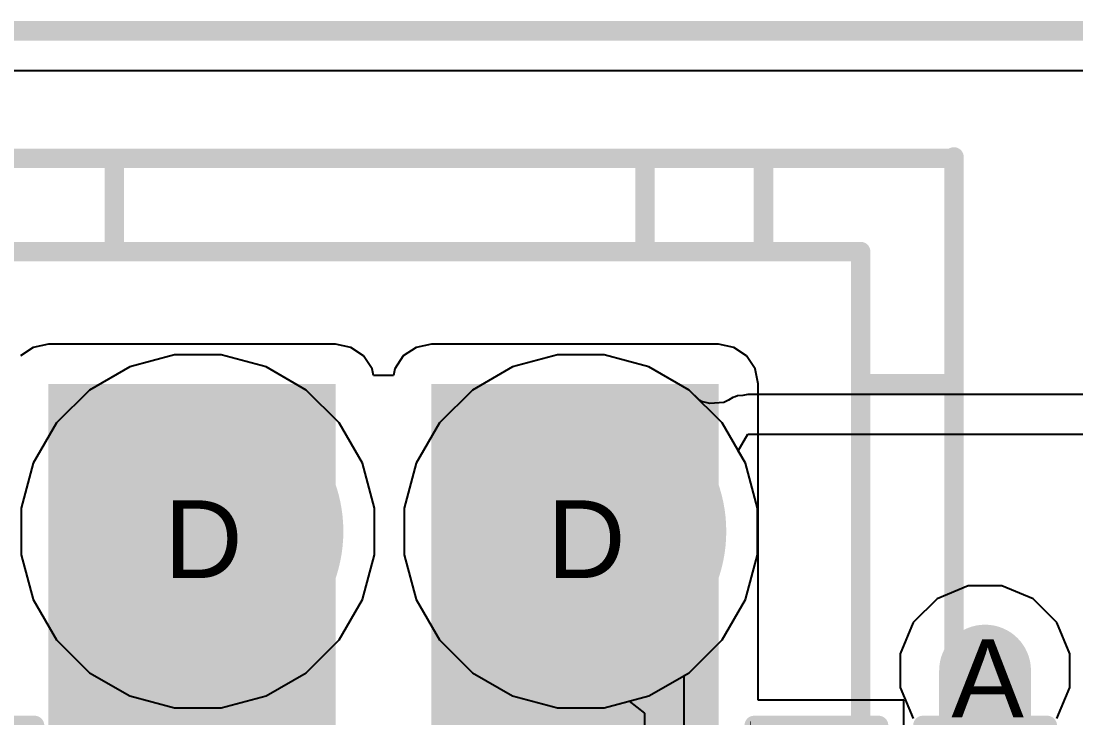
# Model space of a CAD drawing. Header units: inches. Extents: x 0 to 208, y 0 to 213.
# Drawn here: x 1.2734 to 1.5448, y 4.1539 to 4.3332 of the extents above; entities that cross this region are included whole.
import ezdxf

# ---------------------------------------------------------------- set-up
doc = ezdxf.new("R2010")
doc.units = ezdxf.units.IN
doc.header["$MEASUREMENT"] = 0
for name, color, linetype in [('Board_Outline', 216, 'Continuous'), ('Bottom Layer', 5, 'Continuous'), ('Bottom Overlay', 54, 'Continuous'), ('Bottom Paste', 16, 'Continuous'), ('Bottom Solder', 6, 'Continuous'), ('Drill Drawing', 1, 'Continuous'), ('L2_GND1', 16, 'Continuous'), ('L3_SIG1', 76, 'Continuous'), ('L4_PWR', 90, 'Continuous'), ('L5_GND2', 156, 'Continuous'), ('L6_SIG2', 130, 'Continuous'), ('L7_GND3', 216, 'Continuous'), ('Multi-Layer', 9, 'Continuous'), ('Pad Holes', 156, 'Continuous'), ('Top Layer', 1, 'Continuous'), ('Top Overlay', 2, 'Continuous'), ('Top Solder', 216, 'Continuous'), ('Via Holes', 16, 'Continuous')]:
    doc.layers.add(name, color=color, linetype=linetype)
doc.styles.add('Arial', font='', dxfattribs={"height": 0.2})
doc.styles.get('Arial').set_extended_font_data('Arial')

# ---------------------------------------------------------------- blocks, each defined once
blk = doc.blocks.new('DFN1006_2L__B__D____________B_86')
at = {"layer": 'Bottom Layer'}
for points in [[(-0.02067, 0.01378), (-0.00492, 0.01378), (-0.00492, -0.01378), (-0.02067, -0.01378)], [(0.00492, 0.01378), (0.02067, 0.01378), (0.02067, -0.01378), (0.00492, -0.01378)]]:
    blk.add_hatch(color=5, dxfattribs=at).paths.add_polyline_path(points)
at = {"layer": 'Bottom Paste'}
for points in [[(-0.02067, 0.01378), (-0.00492, 0.01378), (-0.00492, -0.01378), (-0.02067, -0.01378)], [(0.00492, 0.01378), (0.02067, 0.01378), (0.02067, -0.01378), (0.00492, -0.01378)]]:
    blk.add_hatch(color=16, dxfattribs=at).paths.add_polyline_path(points)
at = {"layer": 'Bottom Solder'}
for points in [[(-0.02267, 0.01578), (-0.00292, 0.01578), (-0.00292, -0.01578), (-0.02267, -0.01578)], [(0.00292, 0.01578), (0.02267, 0.01578), (0.02267, -0.01578), (0.00292, -0.01578)]]:
    blk.add_hatch(color=6, dxfattribs=at).paths.add_polyline_path(points)
at = {"layer": 'Bottom Overlay'}
for points in [[(-0.0208, 0.01847, 0.005, 0.005, 0), (-0.02474, 0.01453, 0.005, 0.005, 0)], [(-0.0208, 0.01847, 0.005, 0.005, 0), (-0.01, 0.01847, 0.005, 0.005, 0)], [(0.01, 0.01847, 0.005, 0.005, 0), (0.0208, 0.01847, 0.005, 0.005, 0)], [(0.0208, 0.01847, 0.005, 0.005, 0), (0.02474, 0.01453, 0.005, 0.005, 0)], [(-0.03082, 0.01614, 0.005, 0.005, 0), (-0.03082, -0.01378, 0.005, 0.005, 0)], [(-0.02474, 0.01453, 0.005, 0.005, 0), (-0.02474, -0.01453, 0.005, 0.005, 0)], [(0.02474, 0.01453, 0.005, 0.005, 0), (0.02474, -0.01453, 0.005, 0.005, 0)], [(0.03083, 0.01614, 0.005, 0.005, 0), (0.03083, -0.01378, 0.005, 0.005, 0)], [(-0.02474, -0.01453, 0.005, 0.005, 0), (-0.0208, -0.01847, 0.005, 0.005, 0)], [(0.02474, -0.01453, 0.005, 0.005, 0), (0.0208, -0.01847, 0.005, 0.005, 0)], [(-0.0208, -0.01847, 0.005, 0.005, 0), (-0.01962, -0.01847, 0.005, 0.005, 0)], [(-0.01962, -0.01847, 0.005, 0.005, 0), (-0.01, -0.01847, 0.005, 0.005, 0)], [(0.01, -0.01847, 0.005, 0.005, 0), (0.01962, -0.01847, 0.005, 0.005, 0)], [(0.01962, -0.01847, 0.005, 0.005, 0), (0.0208, -0.01847, 0.005, 0.005, 0)]]:
    blk.add_lwpolyline(points, format="xyseb", dxfattribs=at)
for points in [[(-0.02205, 0.01847, 0.0025, 0.0025, 1), (-0.01955, 0.01847, 0.0025, 0.0025, 1)], [(-0.02205, 0.01847, 0.0025, 0.0025, 1), (-0.01955, 0.01847, 0.0025, 0.0025, 1)], [(-0.01125, 0.01847, 0.0025, 0.0025, 1), (-0.00875, 0.01847, 0.0025, 0.0025, 1)], [(0.00875, 0.01847, 0.0025, 0.0025, 1), (0.01125, 0.01847, 0.0025, 0.0025, 1)], [(0.01955, 0.01847, 0.0025, 0.0025, 1), (0.02205, 0.01847, 0.0025, 0.0025, 1)], [(0.01955, 0.01847, 0.0025, 0.0025, 1), (0.02205, 0.01847, 0.0025, 0.0025, 1)], [(-0.03207, 0.01614, 0.0025, 0.0025, 1), (-0.02957, 0.01614, 0.0025, 0.0025, 1)], [(-0.02599, 0.01453, 0.0025, 0.0025, 1), (-0.02349, 0.01453, 0.0025, 0.0025, 1)], [(-0.02599, 0.01453, 0.0025, 0.0025, 1), (-0.02349, 0.01453, 0.0025, 0.0025, 1)], [(0.02349, 0.01453, 0.0025, 0.0025, 1), (0.02599, 0.01453, 0.0025, 0.0025, 1)], [(0.02349, 0.01453, 0.0025, 0.0025, 1), (0.02599, 0.01453, 0.0025, 0.0025, 1)], [(0.02958, 0.01614, 0.0025, 0.0025, 1), (0.03208, 0.01614, 0.0025, 0.0025, 1)], [(-0.03207, -0.01378, 0.0025, 0.0025, 1), (-0.02957, -0.01378, 0.0025, 0.0025, 1)], [(-0.02599, -0.01453, 0.0025, 0.0025, 1), (-0.02349, -0.01453, 0.0025, 0.0025, 1)], [(-0.02599, -0.01453, 0.0025, 0.0025, 1), (-0.02349, -0.01453, 0.0025, 0.0025, 1)], [(0.02349, -0.01453, 0.0025, 0.0025, 1), (0.02599, -0.01453, 0.0025, 0.0025, 1)], [(0.02349, -0.01453, 0.0025, 0.0025, 1), (0.02599, -0.01453, 0.0025, 0.0025, 1)], [(0.02958, -0.01378, 0.0025, 0.0025, 1), (0.03208, -0.01378, 0.0025, 0.0025, 1)], [(-0.02205, -0.01847, 0.0025, 0.0025, 1), (-0.01955, -0.01847, 0.0025, 0.0025, 1)], [(-0.02205, -0.01847, 0.0025, 0.0025, 1), (-0.01955, -0.01847, 0.0025, 0.0025, 1)], [(-0.02087, -0.01847, 0.0025, 0.0025, 1), (-0.01837, -0.01847, 0.0025, 0.0025, 1)], [(-0.02087, -0.01847, 0.0025, 0.0025, 1), (-0.01837, -0.01847, 0.0025, 0.0025, 1)], [(-0.01125, -0.01847, 0.0025, 0.0025, 1), (-0.00875, -0.01847, 0.0025, 0.0025, 1)], [(0.00875, -0.01847, 0.0025, 0.0025, 1), (0.01125, -0.01847, 0.0025, 0.0025, 1)], [(0.01837, -0.01847, 0.0025, 0.0025, 1), (0.02087, -0.01847, 0.0025, 0.0025, 1)], [(0.01837, -0.01847, 0.0025, 0.0025, 1), (0.02087, -0.01847, 0.0025, 0.0025, 1)], [(0.01955, -0.01847, 0.0025, 0.0025, 1), (0.02205, -0.01847, 0.0025, 0.0025, 1)], [(0.01955, -0.01847, 0.0025, 0.0025, 1), (0.02205, -0.01847, 0.0025, 0.0025, 1)]]:
    blk.add_lwpolyline(points, format="xyseb", close=True, dxfattribs=at)
blk = doc.blocks.new('DFN1006_2L__B__D____________B_100')
at = {"layer": 'Bottom Layer'}
for points in [[(-0.02067, 0.01378), (-0.00492, 0.01378), (-0.00492, -0.01378), (-0.02067, -0.01378)], [(0.00492, 0.01378), (0.02067, 0.01378), (0.02067, -0.01378), (0.00492, -0.01378)]]:
    blk.add_hatch(color=5, dxfattribs=at).paths.add_polyline_path(points)
at = {"layer": 'Bottom Paste'}
for points in [[(-0.02067, 0.01378), (-0.00492, 0.01378), (-0.00492, -0.01378), (-0.02067, -0.01378)], [(0.00492, 0.01378), (0.02067, 0.01378), (0.02067, -0.01378), (0.00492, -0.01378)]]:
    blk.add_hatch(color=16, dxfattribs=at).paths.add_polyline_path(points)
at = {"layer": 'Bottom Solder'}
for points in [[(-0.02267, 0.01578), (-0.00292, 0.01578), (-0.00292, -0.01578), (-0.02267, -0.01578)], [(0.00292, 0.01578), (0.02267, 0.01578), (0.02267, -0.01578), (0.00292, -0.01578)]]:
    blk.add_hatch(color=6, dxfattribs=at).paths.add_polyline_path(points)
at = {"layer": 'Bottom Overlay'}
for points in [[(-0.0208, 0.01847, 0.005, 0.005, 0), (-0.02474, 0.01453, 0.005, 0.005, 0)], [(-0.0208, 0.01847, 0.005, 0.005, 0), (-0.01, 0.01847, 0.005, 0.005, 0)], [(0.01, 0.01847, 0.005, 0.005, 0), (0.0208, 0.01847, 0.005, 0.005, 0)], [(0.0208, 0.01847, 0.005, 0.005, 0), (0.02474, 0.01453, 0.005, 0.005, 0)], [(-0.03082, 0.01614, 0.005, 0.005, 0), (-0.03082, -0.01378, 0.005, 0.005, 0)], [(-0.02474, 0.01453, 0.005, 0.005, 0), (-0.02474, -0.01453, 0.005, 0.005, 0)], [(0.02474, 0.01453, 0.005, 0.005, 0), (0.02474, -0.01453, 0.005, 0.005, 0)], [(0.03083, 0.01614, 0.005, 0.005, 0), (0.03083, -0.01378, 0.005, 0.005, 0)], [(-0.02474, -0.01453, 0.005, 0.005, 0), (-0.0208, -0.01847, 0.005, 0.005, 0)], [(0.02474, -0.01453, 0.005, 0.005, 0), (0.0208, -0.01847, 0.005, 0.005, 0)], [(-0.0208, -0.01847, 0.005, 0.005, 0), (-0.01962, -0.01847, 0.005, 0.005, 0)], [(-0.01962, -0.01847, 0.005, 0.005, 0), (-0.01, -0.01847, 0.005, 0.005, 0)], [(0.01, -0.01847, 0.005, 0.005, 0), (0.01962, -0.01847, 0.005, 0.005, 0)], [(0.01962, -0.01847, 0.005, 0.005, 0), (0.0208, -0.01847, 0.005, 0.005, 0)]]:
    blk.add_lwpolyline(points, format="xyseb", dxfattribs=at)
for points in [[(-0.02205, 0.01847, 0.0025, 0.0025, 1), (-0.01955, 0.01847, 0.0025, 0.0025, 1)], [(-0.02205, 0.01847, 0.0025, 0.0025, 1), (-0.01955, 0.01847, 0.0025, 0.0025, 1)], [(-0.01125, 0.01847, 0.0025, 0.0025, 1), (-0.00875, 0.01847, 0.0025, 0.0025, 1)], [(0.00875, 0.01847, 0.0025, 0.0025, 1), (0.01125, 0.01847, 0.0025, 0.0025, 1)], [(0.01955, 0.01847, 0.0025, 0.0025, 1), (0.02205, 0.01847, 0.0025, 0.0025, 1)], [(0.01955, 0.01847, 0.0025, 0.0025, 1), (0.02205, 0.01847, 0.0025, 0.0025, 1)], [(-0.03207, 0.01614, 0.0025, 0.0025, 1), (-0.02957, 0.01614, 0.0025, 0.0025, 1)], [(-0.02599, 0.01453, 0.0025, 0.0025, 1), (-0.02349, 0.01453, 0.0025, 0.0025, 1)], [(-0.02599, 0.01453, 0.0025, 0.0025, 1), (-0.02349, 0.01453, 0.0025, 0.0025, 1)], [(0.02349, 0.01453, 0.0025, 0.0025, 1), (0.02599, 0.01453, 0.0025, 0.0025, 1)], [(0.02349, 0.01453, 0.0025, 0.0025, 1), (0.02599, 0.01453, 0.0025, 0.0025, 1)], [(0.02958, 0.01614, 0.0025, 0.0025, 1), (0.03208, 0.01614, 0.0025, 0.0025, 1)], [(-0.03207, -0.01378, 0.0025, 0.0025, 1), (-0.02957, -0.01378, 0.0025, 0.0025, 1)], [(-0.02599, -0.01453, 0.0025, 0.0025, 1), (-0.02349, -0.01453, 0.0025, 0.0025, 1)], [(-0.02599, -0.01453, 0.0025, 0.0025, 1), (-0.02349, -0.01453, 0.0025, 0.0025, 1)], [(0.02349, -0.01453, 0.0025, 0.0025, 1), (0.02599, -0.01453, 0.0025, 0.0025, 1)], [(0.02349, -0.01453, 0.0025, 0.0025, 1), (0.02599, -0.01453, 0.0025, 0.0025, 1)], [(0.02958, -0.01378, 0.0025, 0.0025, 1), (0.03208, -0.01378, 0.0025, 0.0025, 1)], [(-0.02205, -0.01847, 0.0025, 0.0025, 1), (-0.01955, -0.01847, 0.0025, 0.0025, 1)], [(-0.02205, -0.01847, 0.0025, 0.0025, 1), (-0.01955, -0.01847, 0.0025, 0.0025, 1)], [(-0.02087, -0.01847, 0.0025, 0.0025, 1), (-0.01837, -0.01847, 0.0025, 0.0025, 1)], [(-0.02087, -0.01847, 0.0025, 0.0025, 1), (-0.01837, -0.01847, 0.0025, 0.0025, 1)], [(-0.01125, -0.01847, 0.0025, 0.0025, 1), (-0.00875, -0.01847, 0.0025, 0.0025, 1)], [(0.00875, -0.01847, 0.0025, 0.0025, 1), (0.01125, -0.01847, 0.0025, 0.0025, 1)], [(0.01837, -0.01847, 0.0025, 0.0025, 1), (0.02087, -0.01847, 0.0025, 0.0025, 1)], [(0.01837, -0.01847, 0.0025, 0.0025, 1), (0.02087, -0.01847, 0.0025, 0.0025, 1)], [(0.01955, -0.01847, 0.0025, 0.0025, 1), (0.02205, -0.01847, 0.0025, 0.0025, 1)], [(0.01955, -0.01847, 0.0025, 0.0025, 1), (0.02205, -0.01847, 0.0025, 0.0025, 1)]]:
    blk.add_lwpolyline(points, format="xyseb", close=True, dxfattribs=at)
blk = doc.blocks.new('XH_2A_Y_278')
at = {"layer": 'Bottom Layer'}
h = blk.add_hatch(color=5, dxfattribs=at)
edge = h.paths.add_edge_path()
edge.add_arc((0, 0), 0.03543, 0, 360)
h = blk.add_hatch(color=5, dxfattribs=at)
edge = h.paths.add_edge_path()
edge.add_arc((0.0985, 0), 0.03543, 0, 360)
at = {"layer": 'Bottom Solder'}
h = blk.add_hatch(color=6, dxfattribs=at)
edge = h.paths.add_edge_path()
edge.add_arc((0, 0), 0.03743, 0, 360)
h = blk.add_hatch(color=6, dxfattribs=at)
edge = h.paths.add_edge_path()
edge.add_arc((0.0985, 0), 0.03743, 0, 360)
at = {"layer": 'L2_GND1'}
h = blk.add_hatch(color=16, dxfattribs=at)
edge = h.paths.add_edge_path()
edge.add_arc((0, 0), 0.03543, 0, 360)
h = blk.add_hatch(color=16, dxfattribs=at)
edge = h.paths.add_edge_path()
edge.add_arc((0.0985, 0), 0.03543, 0, 360)
at = {"layer": 'L3_SIG1'}
h = blk.add_hatch(color=76, dxfattribs=at)
edge = h.paths.add_edge_path()
edge.add_arc((0, 0), 0.03543, 0, 360)
h = blk.add_hatch(color=76, dxfattribs=at)
edge = h.paths.add_edge_path()
edge.add_arc((0.0985, 0), 0.03543, 0, 360)
at = {"layer": 'L4_PWR'}
h = blk.add_hatch(color=90, dxfattribs=at)
edge = h.paths.add_edge_path()
edge.add_arc((0, 0), 0.03543, 0, 360)
h = blk.add_hatch(color=90, dxfattribs=at)
edge = h.paths.add_edge_path()
edge.add_arc((0.0985, 0), 0.03543, 0, 360)
at = {"layer": 'L5_GND2'}
h = blk.add_hatch(color=156, dxfattribs=at)
edge = h.paths.add_edge_path()
edge.add_arc((0, 0), 0.03543, 0, 360)
h = blk.add_hatch(color=156, dxfattribs=at)
edge = h.paths.add_edge_path()
edge.add_arc((0.0985, 0), 0.03543, 0, 360)
at = {"layer": 'L6_SIG2'}
h = blk.add_hatch(color=130, dxfattribs=at)
edge = h.paths.add_edge_path()
edge.add_arc((0, 0), 0.03543, 0, 360)
h = blk.add_hatch(color=130, dxfattribs=at)
edge = h.paths.add_edge_path()
edge.add_arc((0.0985, 0), 0.03543, 0, 360)
at = {"layer": 'L7_GND3'}
h = blk.add_hatch(color=216, dxfattribs=at)
edge = h.paths.add_edge_path()
edge.add_arc((0, 0), 0.03543, 0, 360)
h = blk.add_hatch(color=216, dxfattribs=at)
edge = h.paths.add_edge_path()
edge.add_arc((0.0985, 0), 0.03543, 0, 360)
at = {"layer": 'Multi-Layer'}
h = blk.add_hatch(color=9, dxfattribs=at)
edge = h.paths.add_edge_path()
edge.add_arc((0, 0), 0.03543, 0, 360)
h = blk.add_hatch(color=9, dxfattribs=at)
edge = h.paths.add_edge_path()
edge.add_arc((0.0985, 0), 0.03543, 0, 360)
at = {"layer": 'Pad Holes'}
h = blk.add_hatch(color=7, dxfattribs=at)
edge = h.paths.add_edge_path()
edge.add_arc((0, 0), 0.01969, 0, 360)
h = blk.add_hatch(color=7, dxfattribs=at)
edge = h.paths.add_edge_path()
edge.add_arc((0.0985, 0), 0.01969, 0, 360)
at = {"layer": 'Top Layer'}
h = blk.add_hatch(color=1, dxfattribs=at)
edge = h.paths.add_edge_path()
edge.add_arc((0, 0), 0.03543, 0, 360)
h = blk.add_hatch(color=1, dxfattribs=at)
edge = h.paths.add_edge_path()
edge.add_arc((0.0985, 0), 0.03543, 0, 360)
at = {"layer": 'Top Solder'}
h = blk.add_hatch(color=216, dxfattribs=at)
edge = h.paths.add_edge_path()
edge.add_arc((0, 0), 0.03743, 0, 360)
h = blk.add_hatch(color=216, dxfattribs=at)
edge = h.paths.add_edge_path()
edge.add_arc((0.0985, 0), 0.03743, 0, 360)
at = {"layer": 'Top Overlay'}
for points in [[(-0.096, 0.132, 0.005, 0.005, 0), (-0.096, -0.09635, 0.005, 0.005, 0)], [(-0.072, 0.106, 0.005, 0.005, 0), (-0.072, -0.072, 0.005, 0.005, 0)], [(-0.073, -0.038, 0.005, 0.005, 0), (-0.096, -0.038, 0.005, 0.005, 0)], [(0.175, -0.072, 0.005, 0.005, 0), (-0.072, -0.072, 0.005, 0.005, 0)], [(-0.047, -0.072, 0.005, 0.005, 0), (-0.047, -0.095, 0.005, 0.005, 0)], [(-0.0165, -0.0725, 0.005, 0.005, 0), (-0.0165, -0.0955, 0.005, 0.005, 0)], [(0.12, -0.072, 0.005, 0.005, 0), (0.12, -0.095, 0.005, 0.005, 0)], [(0.2, -0.096, 0.005, 0.005, 0), (-0.09528, -0.096, 0.005, 0.005, 0)]]:
    blk.add_lwpolyline(points, format="xyseb", dxfattribs=at)
for points in [[(-0.09725, -0.038, 0.0025, 0.0025, 1), (-0.09475, -0.038, 0.0025, 0.0025, 1)], [(-0.07425, -0.038, 0.0025, 0.0025, 1), (-0.07175, -0.038, 0.0025, 0.0025, 1)], [(-0.07325, -0.072, 0.0025, 0.0025, 1), (-0.07075, -0.072, 0.0025, 0.0025, 1)], [(-0.07325, -0.072, 0.0025, 0.0025, 1), (-0.07075, -0.072, 0.0025, 0.0025, 1)], [(-0.04825, -0.072, 0.0025, 0.0025, 1), (-0.04575, -0.072, 0.0025, 0.0025, 1)], [(-0.01775, -0.0725, 0.0025, 0.0025, 1), (-0.01525, -0.0725, 0.0025, 0.0025, 1)], [(0.11875, -0.072, 0.0025, 0.0025, 1), (0.12125, -0.072, 0.0025, 0.0025, 1)], [(-0.09725, -0.09635, 0.0025, 0.0025, 1), (-0.09475, -0.09635, 0.0025, 0.0025, 1)], [(-0.09653, -0.096, 0.0025, 0.0025, 1), (-0.09403, -0.096, 0.0025, 0.0025, 1)], [(-0.04825, -0.095, 0.0025, 0.0025, 1), (-0.04575, -0.095, 0.0025, 0.0025, 1)], [(-0.01775, -0.0955, 0.0025, 0.0025, 1), (-0.01525, -0.0955, 0.0025, 0.0025, 1)], [(0.11875, -0.095, 0.0025, 0.0025, 1), (0.12125, -0.095, 0.0025, 0.0025, 1)]]:
    blk.add_lwpolyline(points, format="xyseb", close=True, dxfattribs=at)
blk = doc.blocks.new('RES_0402_B_417')
at = {"layer": 'Bottom Layer'}
for points in [[(-0.0095, 0.0125), (-0.0095, -0.0125), (-0.0275, -0.0125), (-0.0275, 0.0125)], [(0.0275, 0.0125), (0.0275, -0.0125), (0.0095, -0.0125), (0.0095, 0.0125)]]:
    blk.add_hatch(color=5, dxfattribs=at).paths.add_polyline_path(points)
at = {"layer": 'Bottom Paste'}
for points in [[(-0.0095, 0.0125), (-0.0095, -0.0125), (-0.0275, -0.0125), (-0.0275, 0.0125)], [(0.0275, 0.0125), (0.0275, -0.0125), (0.0095, -0.0125), (0.0095, 0.0125)]]:
    blk.add_hatch(color=16, dxfattribs=at).paths.add_polyline_path(points)
at = {"layer": 'Bottom Solder'}
for points in [[(-0.00733, 0.01467), (-0.00733, -0.01466), (-0.02966, -0.01466), (-0.02966, 0.01467)], [(0.02967, 0.01467), (0.02967, -0.01466), (0.00734, -0.01466), (0.00734, 0.01467)]]:
    blk.add_hatch(color=6, dxfattribs=at).paths.add_polyline_path(points)
at = {"layer": 'Bottom Overlay'}
for points in [[(-0.031, 0.016, 0.005, 0.005, 0), (-0.031, -0.016, 0.005, 0.005, 0)], [(-0.031, 0.016, 0.005, 0.005, 0), (0.031, 0.016, 0.005, 0.005, 0)], [(-0.032, 0.017, 0.000127, 0.000127, 0), (0.032, 0.017, 0.000127, 0.000127, 0)], [(0.031, 0.016, 0.005, 0.005, 0), (0.031, -0.016, 0.005, 0.005, 0)], [(-0.031, -0.016, 0.005, 0.005, 0), (0.031, -0.016, 0.005, 0.005, 0)]]:
    blk.add_lwpolyline(points, format="xyseb", dxfattribs=at)
for points in [[(-0.03225, 0.016, 0.0025, 0.0025, 1), (-0.02975, 0.016, 0.0025, 0.0025, 1)], [(-0.03225, 0.016, 0.0025, 0.0025, 1), (-0.02975, 0.016, 0.0025, 0.0025, 1)], [(-0.03203, 0.017, 0.0000635, 0.0000635, 1), (-0.03196, 0.017, 0.0000635, 0.0000635, 1)], [(0.02975, 0.016, 0.0025, 0.0025, 1), (0.03225, 0.016, 0.0025, 0.0025, 1)], [(0.02975, 0.016, 0.0025, 0.0025, 1), (0.03225, 0.016, 0.0025, 0.0025, 1)], [(0.03197, 0.017, 0.0000635, 0.0000635, 1), (0.03204, 0.017, 0.0000635, 0.0000635, 1)], [(-0.03225, -0.016, 0.0025, 0.0025, 1), (-0.02975, -0.016, 0.0025, 0.0025, 1)], [(-0.03225, -0.016, 0.0025, 0.0025, 1), (-0.02975, -0.016, 0.0025, 0.0025, 1)], [(0.02975, -0.016, 0.0025, 0.0025, 1), (0.03225, -0.016, 0.0025, 0.0025, 1)], [(0.02975, -0.016, 0.0025, 0.0025, 1), (0.03225, -0.016, 0.0025, 0.0025, 1)]]:
    blk.add_lwpolyline(points, format="xyseb", close=True, dxfattribs=at)
blk = doc.blocks.new('RES_0402_B_418')
at = {"layer": 'Bottom Layer'}
for points in [[(-0.0095, 0.0125), (-0.0095, -0.0125), (-0.0275, -0.0125), (-0.0275, 0.0125)], [(0.0275, 0.0125), (0.0275, -0.0125), (0.0095, -0.0125), (0.0095, 0.0125)]]:
    blk.add_hatch(color=5, dxfattribs=at).paths.add_polyline_path(points)
at = {"layer": 'Bottom Paste'}
for points in [[(-0.0095, 0.0125), (-0.0095, -0.0125), (-0.0275, -0.0125), (-0.0275, 0.0125)], [(0.0275, 0.0125), (0.0275, -0.0125), (0.0095, -0.0125), (0.0095, 0.0125)]]:
    blk.add_hatch(color=16, dxfattribs=at).paths.add_polyline_path(points)
at = {"layer": 'Bottom Solder'}
for points in [[(-0.00733, 0.01467), (-0.00733, -0.01467), (-0.02966, -0.01467), (-0.02966, 0.01467)], [(0.02967, 0.01467), (0.02967, -0.01467), (0.00734, -0.01467), (0.00734, 0.01467)]]:
    blk.add_hatch(color=6, dxfattribs=at).paths.add_polyline_path(points)
at = {"layer": 'Bottom Overlay'}
for points in [[(-0.031, 0.016, 0.005, 0.005, 0), (-0.031, -0.016, 0.005, 0.005, 0)], [(-0.031, 0.016, 0.005, 0.005, 0), (0.031, 0.016, 0.005, 0.005, 0)], [(-0.032, 0.017, 0.000127, 0.000127, 0), (0.032, 0.017, 0.000127, 0.000127, 0)], [(0.031, 0.016, 0.005, 0.005, 0), (0.031, -0.016, 0.005, 0.005, 0)], [(-0.031, -0.016, 0.005, 0.005, 0), (0.031, -0.016, 0.005, 0.005, 0)]]:
    blk.add_lwpolyline(points, format="xyseb", dxfattribs=at)
for points in [[(-0.03225, 0.016, 0.0025, 0.0025, 1), (-0.02975, 0.016, 0.0025, 0.0025, 1)], [(-0.03225, 0.016, 0.0025, 0.0025, 1), (-0.02975, 0.016, 0.0025, 0.0025, 1)], [(-0.03203, 0.017, 0.0000635, 0.0000635, 1), (-0.03197, 0.017, 0.0000635, 0.0000635, 1)], [(0.02975, 0.016, 0.0025, 0.0025, 1), (0.03225, 0.016, 0.0025, 0.0025, 1)], [(0.02975, 0.016, 0.0025, 0.0025, 1), (0.03225, 0.016, 0.0025, 0.0025, 1)], [(0.03197, 0.017, 0.0000635, 0.0000635, 1), (0.03203, 0.017, 0.0000635, 0.0000635, 1)], [(-0.03225, -0.016, 0.0025, 0.0025, 1), (-0.02975, -0.016, 0.0025, 0.0025, 1)], [(-0.03225, -0.016, 0.0025, 0.0025, 1), (-0.02975, -0.016, 0.0025, 0.0025, 1)], [(0.02975, -0.016, 0.0025, 0.0025, 1), (0.03225, -0.016, 0.0025, 0.0025, 1)], [(0.02975, -0.016, 0.0025, 0.0025, 1), (0.03225, -0.016, 0.0025, 0.0025, 1)]]:
    blk.add_lwpolyline(points, format="xyseb", close=True, dxfattribs=at)
blk = doc.blocks.new('CAP_0402_B_565')
at = {"layer": 'Bottom Layer'}
for points in [[(-0.0095, 0.0125), (-0.0095, -0.0125), (-0.0275, -0.0125), (-0.0275, 0.0125)], [(0.0275, 0.0125), (0.0275, -0.0125), (0.0095, -0.0125), (0.0095, 0.0125)]]:
    blk.add_hatch(color=5, dxfattribs=at).paths.add_polyline_path(points)
at = {"layer": 'Bottom Paste'}
for points in [[(-0.0095, 0.0125), (-0.0095, -0.0125), (-0.0275, -0.0125), (-0.0275, 0.0125)], [(0.0275, 0.0125), (0.0275, -0.0125), (0.0095, -0.0125), (0.0095, 0.0125)]]:
    blk.add_hatch(color=16, dxfattribs=at).paths.add_polyline_path(points)
at = {"layer": 'Bottom Solder'}
for points in [[(-0.00714, 0.01486), (-0.00714, -0.01486), (-0.02986, -0.01486), (-0.02986, 0.01486)], [(0.02986, 0.01486), (0.02986, -0.01486), (0.00714, -0.01486), (0.00714, 0.01486)]]:
    blk.add_hatch(color=6, dxfattribs=at).paths.add_polyline_path(points)
at = {"layer": 'Bottom Overlay'}
for points in [[(-0.031, -0.016, 0.005, 0.005, 0), (-0.031, 0.016, 0.005, 0.005, 0)], [(-0.011, 0.016, 0.005, 0.005, 0), (-0.031, 0.016, 0.005, 0.005, 0)], [(0.031, 0.016, 0.005, 0.005, 0), (0.011, 0.016, 0.005, 0.005, 0)], [(0.031, -0.016, 0.005, 0.005, 0), (0.031, 0.016, 0.005, 0.005, 0)], [(-0.011, -0.016, 0.005, 0.005, 0), (-0.031, -0.016, 0.005, 0.005, 0)], [(0.031, -0.016, 0.005, 0.005, 0), (0.011, -0.016, 0.005, 0.005, 0)]]:
    blk.add_lwpolyline(points, format="xyseb", dxfattribs=at)
for points in [[(-0.03225, 0.016, 0.0025, 0.0025, 1), (-0.02975, 0.016, 0.0025, 0.0025, 1)], [(-0.03225, 0.016, 0.0025, 0.0025, 1), (-0.02975, 0.016, 0.0025, 0.0025, 1)], [(-0.01225, 0.016, 0.0025, 0.0025, 1), (-0.00975, 0.016, 0.0025, 0.0025, 1)], [(0.00975, 0.016, 0.0025, 0.0025, 1), (0.01225, 0.016, 0.0025, 0.0025, 1)], [(0.02975, 0.016, 0.0025, 0.0025, 1), (0.03225, 0.016, 0.0025, 0.0025, 1)], [(0.02975, 0.016, 0.0025, 0.0025, 1), (0.03225, 0.016, 0.0025, 0.0025, 1)], [(-0.03225, -0.016, 0.0025, 0.0025, 1), (-0.02975, -0.016, 0.0025, 0.0025, 1)], [(-0.03225, -0.016, 0.0025, 0.0025, 1), (-0.02975, -0.016, 0.0025, 0.0025, 1)], [(-0.01225, -0.016, 0.0025, 0.0025, 1), (-0.00975, -0.016, 0.0025, 0.0025, 1)], [(0.00975, -0.016, 0.0025, 0.0025, 1), (0.01225, -0.016, 0.0025, 0.0025, 1)], [(0.02975, -0.016, 0.0025, 0.0025, 1), (0.03225, -0.016, 0.0025, 0.0025, 1)], [(0.02975, -0.016, 0.0025, 0.0025, 1), (0.03225, -0.016, 0.0025, 0.0025, 1)]]:
    blk.add_lwpolyline(points, format="xyseb", close=True, dxfattribs=at)

msp = doc.modelspace()

# ---------------------------------------------------------------- hatches: boundary and pattern name
at = {"layer": 'Bottom Layer'}
for points in [[(1.35433, 4.23984), (1.28046, 4.23984), (1.28046, 4.13378), (1.35433, 4.13378)], [(1.45283, 4.23984), (1.37896, 4.23984), (1.37896, 4.13378), (1.45283, 4.13378)], [(1.50958, 4.13948), (1.53324, 4.13948), (1.53324, 4.1661), (1.50958, 4.1661)]]:
    msp.add_hatch(color=5, dxfattribs=at).paths.add_polyline_path(points)
h = msp.add_hatch(color=5, dxfattribs=at)
edge = h.paths.add_edge_path()
edge.add_arc((1.52139, 4.1661), 0.01181, 0, 360)
at = {"layer": 'L2_GND1'}
h = msp.add_hatch(color=16, dxfattribs=at)
edge = h.paths.add_edge_path()
edge.add_arc((1.52139, 4.1661), 0.01181, 0, 360)
at = {"layer": 'L3_SIG1'}
h = msp.add_hatch(color=76, dxfattribs=at)
edge = h.paths.add_edge_path()
edge.add_arc((1.52139, 4.1661), 0.01181, 0, 360)
at = {"layer": 'L4_PWR'}
h = msp.add_hatch(color=90, dxfattribs=at)
edge = h.paths.add_edge_path()
edge.add_arc((1.52139, 4.1661), 0.01181, 0, 360)
at = {"layer": 'L5_GND2'}
h = msp.add_hatch(color=156, dxfattribs=at)
edge = h.paths.add_edge_path()
edge.add_arc((1.52139, 4.1661), 0.01181, 0, 360)
at = {"layer": 'L6_SIG2'}
h = msp.add_hatch(color=130, dxfattribs=at)
edge = h.paths.add_edge_path()
edge.add_arc((1.52139, 4.1661), 0.01181, 0, 360)
at = {"layer": 'L7_GND3'}
h = msp.add_hatch(color=216, dxfattribs=at)
edge = h.paths.add_edge_path()
edge.add_arc((1.52139, 4.1661), 0.01181, 0, 360)
at = {"layer": 'Top Layer'}
h = msp.add_hatch(color=1, dxfattribs=at)
edge = h.paths.add_edge_path()
edge.add_arc((1.52139, 4.1661), 0.01181, 0, 360)
at = {"layer": 'Via Holes'}
h = msp.add_hatch(color=7, dxfattribs=at)
edge = h.paths.add_edge_path()
edge.add_arc((1.52139, 4.1661), 0.00591, 0, 360)

# ---------------------------------------------------------------- linework, layer by layer
at = {"layer": 'Board_Outline'}
msp.add_lwpolyline([(0, 4.33071, 0.005, 0.005, 0), (5.90551, 4.33071, 0.005, 0.005, 0)], format="xyseb", dxfattribs=at)
at = {"layer": 'Bottom Layer'}
for p, q in [((0.0102, 4.32051), (1.5866, 4.32051)), ((1.27656, 4.24926), (1.27325, 4.24705)), ((1.28046, 4.25004), (1.27656, 4.24926)), ((1.35433, 4.25004), (1.28046, 4.25004)), ((1.35823, 4.24926), (1.35433, 4.25004)), ((1.36154, 4.24705), (1.35823, 4.24926)), ((1.37506, 4.24926), (1.37175, 4.24705)), ((1.37896, 4.25004), (1.37506, 4.24926)), ((1.45283, 4.25004), (1.37896, 4.25004)), ((1.45673, 4.24926), (1.45283, 4.25004)), ((1.46004, 4.24705), (1.45673, 4.24926)), ((1.36375, 4.24374), (1.36154, 4.24705)), ((1.37175, 4.24705), (1.36954, 4.24374)), ((1.46225, 4.24374), (1.46004, 4.24705)), ((1.3641, 4.24199), (1.36375, 4.24374)), ((1.36954, 4.24374), (1.36919, 4.24199)), ((1.46302, 4.23984), (1.46225, 4.24374)), ((1.36919, 4.24199), (1.3641, 4.24199)), ((1.46302, 4.15848), (1.46302, 4.23984)), ((1.5005, 4.15848), (1.46302, 4.15848)), ((1.5005, 4.149), (1.5005, 4.15848))]:
    msp.add_line(p, q, dxfattribs=at)
at = {"layer": 'L2_GND1'}
for p, q in [((0.0102, 4.32051), (1.5866, 4.32051)), ((1.31291, 4.24734), (1.30136, 4.24424)), ((1.32488, 4.24734), (1.31291, 4.24734)), ((1.33643, 4.24424), (1.32488, 4.24734)), ((1.41141, 4.24734), (1.39986, 4.24424)), ((1.42338, 4.24734), (1.41141, 4.24734)), ((1.43493, 4.24424), (1.42338, 4.24734)), ((1.30136, 4.24424), (1.291, 4.23826)), ((1.34679, 4.23826), (1.33643, 4.24424)), ((1.39986, 4.24424), (1.3895, 4.23826)), ((1.44529, 4.23826), (1.43493, 4.24424)), ((1.291, 4.23826), (1.28254, 4.2298)), ((1.35525, 4.2298), (1.34679, 4.23826)), ((1.3895, 4.23826), (1.38104, 4.2298)), ((1.45375, 4.2298), (1.44529, 4.23826)), ((1.28254, 4.2298), (1.27656, 4.21944)), ((1.36123, 4.21944), (1.35525, 4.2298)), ((1.38104, 4.2298), (1.37506, 4.21944)), ((1.45973, 4.21944), (1.45375, 4.2298)), ((1.27656, 4.21944), (1.27346, 4.20789)), ((1.36433, 4.20789), (1.36123, 4.21944)), ((1.37506, 4.21944), (1.37196, 4.20789)), ((1.46283, 4.20789), (1.45973, 4.21944)), ((1.27346, 4.20789), (1.27346, 4.19592)), ((1.36433, 4.19592), (1.36433, 4.20789)), ((1.37196, 4.20789), (1.37196, 4.19592)), ((1.46283, 4.19592), (1.46283, 4.20789)), ((1.27346, 4.19592), (1.27656, 4.18437)), ((1.36123, 4.18437), (1.36433, 4.19592)), ((1.37196, 4.19592), (1.37506, 4.18437)), ((1.45973, 4.18437), (1.46283, 4.19592)), ((1.51705, 4.18791), (1.50904, 4.18459)), ((1.52573, 4.18791), (1.51705, 4.18791)), ((1.53375, 4.18459), (1.52573, 4.18791)), ((1.27656, 4.18437), (1.28254, 4.17401)), ((1.35525, 4.17401), (1.36123, 4.18437)), ((1.37506, 4.18437), (1.38104, 4.17401)), ((1.45375, 4.17401), (1.45973, 4.18437)), ((1.50904, 4.18459), (1.5029, 4.17845)), ((1.53988, 4.17845), (1.53375, 4.18459)), ((1.5029, 4.17845), (1.49958, 4.17043)), ((1.5432, 4.17043), (1.53988, 4.17845)), ((1.28254, 4.17401), (1.291, 4.16555)), ((1.34679, 4.16555), (1.35525, 4.17401)), ((1.38104, 4.17401), (1.3895, 4.16555)), ((1.44529, 4.16555), (1.45375, 4.17401)), ((1.49958, 4.17043), (1.49958, 4.16176)), ((1.5432, 4.16176), (1.5432, 4.17043)), ((1.291, 4.16555), (1.30136, 4.15957)), ((1.33643, 4.15957), (1.34679, 4.16555)), ((1.3895, 4.16555), (1.39986, 4.15957)), ((1.43493, 4.15957), (1.44529, 4.16555)), ((1.30136, 4.15957), (1.31291, 4.15647)), ((1.32488, 4.15647), (1.33643, 4.15957)), ((1.39986, 4.15957), (1.41141, 4.15647)), ((1.42338, 4.15647), (1.43493, 4.15957)), ((1.49958, 4.16176), (1.5029, 4.15374)), ((1.53988, 4.15374), (1.5432, 4.16176)), ((1.31291, 4.15647), (1.32488, 4.15647)), ((1.41141, 4.15647), (1.42338, 4.15647))]:
    msp.add_line(p, q, dxfattribs=at)
at = {"layer": 'L3_SIG1'}
for p, q in [((0.0102, 4.32051), (1.5866, 4.32051)), ((1.31291, 4.24734), (1.30136, 4.24424)), ((1.32488, 4.24734), (1.31291, 4.24734)), ((1.33643, 4.24424), (1.32488, 4.24734)), ((1.41141, 4.24734), (1.39986, 4.24424)), ((1.42338, 4.24734), (1.41141, 4.24734)), ((1.43493, 4.24424), (1.42338, 4.24734)), ((1.30136, 4.24424), (1.291, 4.23826)), ((1.34679, 4.23826), (1.33643, 4.24424)), ((1.39986, 4.24424), (1.3895, 4.23826)), ((1.44529, 4.23826), (1.43493, 4.24424)), ((1.291, 4.23826), (1.28254, 4.2298)), ((1.35525, 4.2298), (1.34679, 4.23826)), ((1.3895, 4.23826), (1.38104, 4.2298)), ((1.45375, 4.2298), (1.44529, 4.23826)), ((1.28254, 4.2298), (1.27656, 4.21944)), ((1.36123, 4.21944), (1.35525, 4.2298)), ((1.38104, 4.2298), (1.37506, 4.21944)), ((1.45973, 4.21944), (1.45375, 4.2298)), ((1.27656, 4.21944), (1.27346, 4.20789)), ((1.36433, 4.20789), (1.36123, 4.21944)), ((1.37506, 4.21944), (1.37196, 4.20789)), ((1.46283, 4.20789), (1.45973, 4.21944)), ((1.27346, 4.20789), (1.27346, 4.19592)), ((1.36433, 4.19592), (1.36433, 4.20789)), ((1.37196, 4.20789), (1.37196, 4.19592)), ((1.46283, 4.19592), (1.46283, 4.20789)), ((1.27346, 4.19592), (1.27656, 4.18437)), ((1.36123, 4.18437), (1.36433, 4.19592)), ((1.37196, 4.19592), (1.37506, 4.18437)), ((1.45973, 4.18437), (1.46283, 4.19592)), ((1.27656, 4.18437), (1.28254, 4.17401)), ((1.35525, 4.17401), (1.36123, 4.18437)), ((1.37506, 4.18437), (1.38104, 4.17401)), ((1.45375, 4.17401), (1.45973, 4.18437)), ((1.28254, 4.17401), (1.291, 4.16555)), ((1.34679, 4.16555), (1.35525, 4.17401)), ((1.38104, 4.17401), (1.3895, 4.16555)), ((1.44529, 4.16555), (1.45375, 4.17401)), ((1.291, 4.16555), (1.30136, 4.15957)), ((1.33643, 4.15957), (1.34679, 4.16555)), ((1.3895, 4.16555), (1.39986, 4.15957)), ((1.43493, 4.15957), (1.44529, 4.16555)), ((1.30136, 4.15957), (1.31291, 4.15647)), ((1.32488, 4.15647), (1.33643, 4.15957)), ((1.39986, 4.15957), (1.41141, 4.15647)), ((1.42338, 4.15647), (1.43493, 4.15957)), ((1.31291, 4.15647), (1.32488, 4.15647)), ((1.41141, 4.15647), (1.42338, 4.15647))]:
    msp.add_line(p, q, dxfattribs=at)
at = {"layer": 'L4_PWR'}
for p, q in [((0.0102, 4.32051), (1.5866, 4.32051)), ((1.31291, 4.24734), (1.30136, 4.24424)), ((1.32488, 4.24734), (1.31291, 4.24734)), ((1.33643, 4.24424), (1.32488, 4.24734)), ((1.41141, 4.24734), (1.39986, 4.24424)), ((1.42338, 4.24734), (1.41141, 4.24734)), ((1.43493, 4.24424), (1.42338, 4.24734)), ((1.30136, 4.24424), (1.291, 4.23826)), ((1.34679, 4.23826), (1.33643, 4.24424)), ((1.39986, 4.24424), (1.3895, 4.23826)), ((1.44529, 4.23826), (1.43493, 4.24424)), ((1.291, 4.23826), (1.28254, 4.2298)), ((1.35525, 4.2298), (1.34679, 4.23826)), ((1.3895, 4.23826), (1.38104, 4.2298)), ((1.44799, 4.23557), (1.44529, 4.23826)), ((1.44846, 4.2353), (1.44799, 4.23557)), ((1.45538, 4.23564), (1.45418, 4.23505)), ((1.45649, 4.23638), (1.45538, 4.23564)), ((1.45715, 4.23651), (1.45649, 4.23638)), ((1.45775, 4.23681), (1.45715, 4.23651)), ((1.45908, 4.2369), (1.45775, 4.23681)), ((1.46039, 4.23716), (1.45908, 4.2369)), ((1.61492, 4.23716), (1.46039, 4.23716)), ((1.45062, 4.23478), (1.44846, 4.2353)), ((1.45418, 4.23505), (1.45062, 4.23478)), ((1.28254, 4.2298), (1.27656, 4.21944)), ((1.36123, 4.21944), (1.35525, 4.2298)), ((1.38104, 4.2298), (1.37506, 4.21944)), ((1.45789, 4.22263), (1.46039, 4.22696)), ((1.46039, 4.22696), (1.68258, 4.22696)), ((1.45973, 4.21944), (1.45789, 4.22263)), ((1.27656, 4.21944), (1.27346, 4.20789)), ((1.36433, 4.20789), (1.36123, 4.21944)), ((1.37506, 4.21944), (1.37196, 4.20789)), ((1.46283, 4.20789), (1.45973, 4.21944)), ((1.27346, 4.20789), (1.27346, 4.19592)), ((1.36433, 4.19592), (1.36433, 4.20789)), ((1.37196, 4.20789), (1.37196, 4.19592)), ((1.46283, 4.19592), (1.46283, 4.20789)), ((1.27346, 4.19592), (1.27656, 4.18437)), ((1.36123, 4.18437), (1.36433, 4.19592)), ((1.37196, 4.19592), (1.37506, 4.18437)), ((1.45973, 4.18437), (1.46283, 4.19592)), ((1.51705, 4.18791), (1.50904, 4.18459)), ((1.52573, 4.18791), (1.51705, 4.18791)), ((1.53375, 4.18459), (1.52573, 4.18791)), ((1.27656, 4.18437), (1.28254, 4.17401)), ((1.35525, 4.17401), (1.36123, 4.18437)), ((1.37506, 4.18437), (1.38104, 4.17401)), ((1.45375, 4.17401), (1.45973, 4.18437)), ((1.50904, 4.18459), (1.5029, 4.17845)), ((1.53988, 4.17845), (1.53375, 4.18459)), ((1.5029, 4.17845), (1.49958, 4.17043)), ((1.5432, 4.17043), (1.53988, 4.17845)), ((1.28254, 4.17401), (1.291, 4.16555)), ((1.34679, 4.16555), (1.35525, 4.17401)), ((1.38104, 4.17401), (1.3895, 4.16555)), ((1.44529, 4.16555), (1.45375, 4.17401)), ((1.49958, 4.17043), (1.49958, 4.16176)), ((1.5432, 4.16176), (1.5432, 4.17043)), ((1.291, 4.16555), (1.30136, 4.15957)), ((1.33643, 4.15957), (1.34679, 4.16555)), ((1.3895, 4.16555), (1.39986, 4.15957)), ((1.444, 4.16481), (1.44529, 4.16555)), ((1.444, 4.10021), (1.444, 4.16481)), ((1.30136, 4.15957), (1.31291, 4.15647)), ((1.32488, 4.15647), (1.33643, 4.15957)), ((1.39986, 4.15957), (1.41141, 4.15647)), ((1.49958, 4.16176), (1.5029, 4.15374)), ((1.53988, 4.15374), (1.5432, 4.16176)), ((1.42338, 4.15647), (1.42984, 4.1582)), ((1.42984, 4.1582), (1.4338, 4.15516)), ((1.31291, 4.15647), (1.32488, 4.15647)), ((1.41141, 4.15647), (1.42338, 4.15647)), ((1.4338, 4.15516), (1.4338, 4.10338))]:
    msp.add_line(p, q, dxfattribs=at)
at = {"layer": 'L5_GND2'}
for p, q in [((0.0102, 4.32051), (1.5866, 4.32051)), ((1.31291, 4.24734), (1.30136, 4.24424)), ((1.32488, 4.24734), (1.31291, 4.24734)), ((1.33643, 4.24424), (1.32488, 4.24734)), ((1.41141, 4.24734), (1.39986, 4.24424)), ((1.42338, 4.24734), (1.41141, 4.24734)), ((1.43493, 4.24424), (1.42338, 4.24734)), ((1.30136, 4.24424), (1.291, 4.23826)), ((1.34679, 4.23826), (1.33643, 4.24424)), ((1.39986, 4.24424), (1.3895, 4.23826)), ((1.44529, 4.23826), (1.43493, 4.24424)), ((1.291, 4.23826), (1.28254, 4.2298)), ((1.35525, 4.2298), (1.34679, 4.23826)), ((1.3895, 4.23826), (1.38104, 4.2298)), ((1.45375, 4.2298), (1.44529, 4.23826)), ((1.28254, 4.2298), (1.27656, 4.21944)), ((1.36123, 4.21944), (1.35525, 4.2298)), ((1.38104, 4.2298), (1.37506, 4.21944)), ((1.45973, 4.21944), (1.45375, 4.2298)), ((1.27656, 4.21944), (1.27346, 4.20789)), ((1.36433, 4.20789), (1.36123, 4.21944)), ((1.37506, 4.21944), (1.37196, 4.20789)), ((1.46283, 4.20789), (1.45973, 4.21944)), ((1.27346, 4.20789), (1.27346, 4.19592)), ((1.36433, 4.19592), (1.36433, 4.20789)), ((1.37196, 4.20789), (1.37196, 4.19592)), ((1.46283, 4.19592), (1.46283, 4.20789)), ((1.27346, 4.19592), (1.27656, 4.18437)), ((1.36123, 4.18437), (1.36433, 4.19592)), ((1.37196, 4.19592), (1.37506, 4.18437)), ((1.45973, 4.18437), (1.46283, 4.19592)), ((1.27656, 4.18437), (1.28254, 4.17401)), ((1.35525, 4.17401), (1.36123, 4.18437)), ((1.37506, 4.18437), (1.38104, 4.17401)), ((1.45375, 4.17401), (1.45973, 4.18437)), ((1.28254, 4.17401), (1.291, 4.16555)), ((1.34679, 4.16555), (1.35525, 4.17401)), ((1.38104, 4.17401), (1.3895, 4.16555)), ((1.44529, 4.16555), (1.45375, 4.17401)), ((1.291, 4.16555), (1.30136, 4.15957)), ((1.33643, 4.15957), (1.34679, 4.16555)), ((1.3895, 4.16555), (1.39986, 4.15957)), ((1.43493, 4.15957), (1.44529, 4.16555)), ((1.30136, 4.15957), (1.31291, 4.15647)), ((1.32488, 4.15647), (1.33643, 4.15957)), ((1.39986, 4.15957), (1.41141, 4.15647)), ((1.42338, 4.15647), (1.43493, 4.15957)), ((1.31291, 4.15647), (1.32488, 4.15647)), ((1.41141, 4.15647), (1.42338, 4.15647))]:
    msp.add_line(p, q, dxfattribs=at)
at = {"layer": 'L6_SIG2'}
for p, q in [((0.0102, 4.32051), (1.5866, 4.32051)), ((1.31291, 4.24734), (1.30136, 4.24424)), ((1.32488, 4.24734), (1.31291, 4.24734)), ((1.33643, 4.24424), (1.32488, 4.24734)), ((1.41141, 4.24734), (1.39986, 4.24424)), ((1.42338, 4.24734), (1.41141, 4.24734)), ((1.43493, 4.24424), (1.42338, 4.24734)), ((1.30136, 4.24424), (1.291, 4.23826)), ((1.34679, 4.23826), (1.33643, 4.24424)), ((1.39986, 4.24424), (1.3895, 4.23826)), ((1.44529, 4.23826), (1.43493, 4.24424)), ((1.291, 4.23826), (1.28254, 4.2298)), ((1.35525, 4.2298), (1.34679, 4.23826)), ((1.3895, 4.23826), (1.38104, 4.2298)), ((1.45375, 4.2298), (1.44529, 4.23826)), ((1.28254, 4.2298), (1.27656, 4.21944)), ((1.36123, 4.21944), (1.35525, 4.2298)), ((1.38104, 4.2298), (1.37506, 4.21944)), ((1.45973, 4.21944), (1.45375, 4.2298)), ((1.27656, 4.21944), (1.27346, 4.20789)), ((1.36433, 4.20789), (1.36123, 4.21944)), ((1.37506, 4.21944), (1.37196, 4.20789)), ((1.46283, 4.20789), (1.45973, 4.21944)), ((1.27346, 4.20789), (1.27346, 4.19592)), ((1.36433, 4.19592), (1.36433, 4.20789)), ((1.37196, 4.20789), (1.37196, 4.19592)), ((1.46283, 4.19592), (1.46283, 4.20789)), ((1.27346, 4.19592), (1.27656, 4.18437)), ((1.36123, 4.18437), (1.36433, 4.19592)), ((1.37196, 4.19592), (1.37506, 4.18437)), ((1.45973, 4.18437), (1.46283, 4.19592)), ((1.27656, 4.18437), (1.28254, 4.17401)), ((1.35525, 4.17401), (1.36123, 4.18437)), ((1.37506, 4.18437), (1.38104, 4.17401)), ((1.45375, 4.17401), (1.45973, 4.18437)), ((1.28254, 4.17401), (1.291, 4.16555)), ((1.34679, 4.16555), (1.35525, 4.17401)), ((1.38104, 4.17401), (1.3895, 4.16555)), ((1.44529, 4.16555), (1.45375, 4.17401)), ((1.291, 4.16555), (1.30136, 4.15957)), ((1.33643, 4.15957), (1.34679, 4.16555)), ((1.3895, 4.16555), (1.39986, 4.15957)), ((1.43493, 4.15957), (1.44529, 4.16555)), ((1.30136, 4.15957), (1.31291, 4.15647)), ((1.32488, 4.15647), (1.33643, 4.15957)), ((1.39986, 4.15957), (1.41141, 4.15647)), ((1.42338, 4.15647), (1.43493, 4.15957)), ((1.31291, 4.15647), (1.32488, 4.15647)), ((1.41141, 4.15647), (1.42338, 4.15647))]:
    msp.add_line(p, q, dxfattribs=at)
at = {"layer": 'L7_GND3'}
for p, q in [((0.0102, 4.32051), (1.5866, 4.32051)), ((1.31291, 4.24734), (1.30136, 4.24424)), ((1.32488, 4.24734), (1.31291, 4.24734)), ((1.33643, 4.24424), (1.32488, 4.24734)), ((1.41141, 4.24734), (1.39986, 4.24424)), ((1.42338, 4.24734), (1.41141, 4.24734)), ((1.43493, 4.24424), (1.42338, 4.24734)), ((1.30136, 4.24424), (1.291, 4.23826)), ((1.34679, 4.23826), (1.33643, 4.24424)), ((1.39986, 4.24424), (1.3895, 4.23826)), ((1.44529, 4.23826), (1.43493, 4.24424)), ((1.291, 4.23826), (1.28254, 4.2298)), ((1.35525, 4.2298), (1.34679, 4.23826)), ((1.3895, 4.23826), (1.38104, 4.2298)), ((1.45375, 4.2298), (1.44529, 4.23826)), ((1.28254, 4.2298), (1.27656, 4.21944)), ((1.36123, 4.21944), (1.35525, 4.2298)), ((1.38104, 4.2298), (1.37506, 4.21944)), ((1.45973, 4.21944), (1.45375, 4.2298)), ((1.27656, 4.21944), (1.27346, 4.20789)), ((1.36433, 4.20789), (1.36123, 4.21944)), ((1.37506, 4.21944), (1.37196, 4.20789)), ((1.46283, 4.20789), (1.45973, 4.21944)), ((1.27346, 4.20789), (1.27346, 4.19592)), ((1.36433, 4.19592), (1.36433, 4.20789)), ((1.37196, 4.20789), (1.37196, 4.19592)), ((1.46283, 4.19592), (1.46283, 4.20789)), ((1.27346, 4.19592), (1.27656, 4.18437)), ((1.36123, 4.18437), (1.36433, 4.19592)), ((1.37196, 4.19592), (1.37506, 4.18437)), ((1.45973, 4.18437), (1.46283, 4.19592)), ((1.27656, 4.18437), (1.28254, 4.17401)), ((1.35525, 4.17401), (1.36123, 4.18437)), ((1.37506, 4.18437), (1.38104, 4.17401)), ((1.45375, 4.17401), (1.45973, 4.18437)), ((1.28254, 4.17401), (1.291, 4.16555)), ((1.34679, 4.16555), (1.35525, 4.17401)), ((1.38104, 4.17401), (1.3895, 4.16555)), ((1.44529, 4.16555), (1.45375, 4.17401)), ((1.291, 4.16555), (1.30136, 4.15957)), ((1.33643, 4.15957), (1.34679, 4.16555)), ((1.3895, 4.16555), (1.39986, 4.15957)), ((1.43493, 4.15957), (1.44529, 4.16555)), ((1.30136, 4.15957), (1.31291, 4.15647)), ((1.32488, 4.15647), (1.33643, 4.15957)), ((1.39986, 4.15957), (1.41141, 4.15647)), ((1.42338, 4.15647), (1.43493, 4.15957)), ((1.31291, 4.15647), (1.32488, 4.15647)), ((1.41141, 4.15647), (1.42338, 4.15647))]:
    msp.add_line(p, q, dxfattribs=at)
at = {"layer": 'Top Layer'}
for p, q in [((0.0102, 4.32051), (1.5866, 4.32051)), ((1.31291, 4.24734), (1.30136, 4.24424)), ((1.32488, 4.24734), (1.31291, 4.24734)), ((1.33643, 4.24424), (1.32488, 4.24734)), ((1.41141, 4.24734), (1.39986, 4.24424)), ((1.42338, 4.24734), (1.41141, 4.24734)), ((1.43493, 4.24424), (1.42338, 4.24734)), ((1.30136, 4.24424), (1.291, 4.23826)), ((1.34679, 4.23826), (1.33643, 4.24424)), ((1.39986, 4.24424), (1.3895, 4.23826)), ((1.44529, 4.23826), (1.43493, 4.24424)), ((1.291, 4.23826), (1.28254, 4.2298)), ((1.35525, 4.2298), (1.34679, 4.23826)), ((1.3895, 4.23826), (1.38104, 4.2298)), ((1.45375, 4.2298), (1.44529, 4.23826)), ((1.28254, 4.2298), (1.27656, 4.21944)), ((1.36123, 4.21944), (1.35525, 4.2298)), ((1.38104, 4.2298), (1.37506, 4.21944)), ((1.45973, 4.21944), (1.45375, 4.2298)), ((1.27656, 4.21944), (1.27346, 4.20789)), ((1.36433, 4.20789), (1.36123, 4.21944)), ((1.37506, 4.21944), (1.37196, 4.20789)), ((1.46283, 4.20789), (1.45973, 4.21944)), ((1.27346, 4.20789), (1.27346, 4.19592)), ((1.36433, 4.19592), (1.36433, 4.20789)), ((1.37196, 4.20789), (1.37196, 4.19592)), ((1.46283, 4.19592), (1.46283, 4.20789)), ((1.27346, 4.19592), (1.27656, 4.18437)), ((1.36123, 4.18437), (1.36433, 4.19592)), ((1.37196, 4.19592), (1.37506, 4.18437)), ((1.45973, 4.18437), (1.46283, 4.19592)), ((1.27656, 4.18437), (1.28254, 4.17401)), ((1.35525, 4.17401), (1.36123, 4.18437)), ((1.37506, 4.18437), (1.38104, 4.17401)), ((1.45375, 4.17401), (1.45973, 4.18437)), ((1.28254, 4.17401), (1.291, 4.16555)), ((1.34679, 4.16555), (1.35525, 4.17401)), ((1.38104, 4.17401), (1.3895, 4.16555)), ((1.44529, 4.16555), (1.45375, 4.17401)), ((1.291, 4.16555), (1.30136, 4.15957)), ((1.33643, 4.15957), (1.34679, 4.16555)), ((1.3895, 4.16555), (1.39986, 4.15957)), ((1.43493, 4.15957), (1.44529, 4.16555)), ((1.30136, 4.15957), (1.31291, 4.15647)), ((1.32488, 4.15647), (1.33643, 4.15957)), ((1.39986, 4.15957), (1.41141, 4.15647)), ((1.42338, 4.15647), (1.43493, 4.15957)), ((1.31291, 4.15647), (1.32488, 4.15647)), ((1.41141, 4.15647), (1.42338, 4.15647))]:
    msp.add_line(p, q, dxfattribs=at)

# ---------------------------------------------------------------- block references
for name, p, rotation in [('XH_2A_Y_278', (1.41739, 4.20191), 180), ('RES_0402_B_417', (1.26089, 4.12098), 90), ('DFN1006_2L__B__D____________B_86', (1.307, 4.12098), 90), ('DFN1006_2L__B__D____________B_100', (1.432, 4.12098), 90), ('RES_0402_B_418', (1.478, 4.12098), 90), ('CAP_0402_B_565', (1.52139, 4.12098), 270)]:
    msp.add_blockref(name, p, dxfattribs=dict(rotation=rotation))

# ---------------------------------------------------------------- texts
at = {"layer": 'Drill Drawing', "style": 'Arial'}
for s, p in [('D', (1.31023, 4.18991)), ('D', (1.40873, 4.18991)), ('A', (1.51273, 4.1541))]:
    msp.add_text(s, height=0.02, dxfattribs=at).set_placement(p)

doc.saveas('drawing.dxf')
